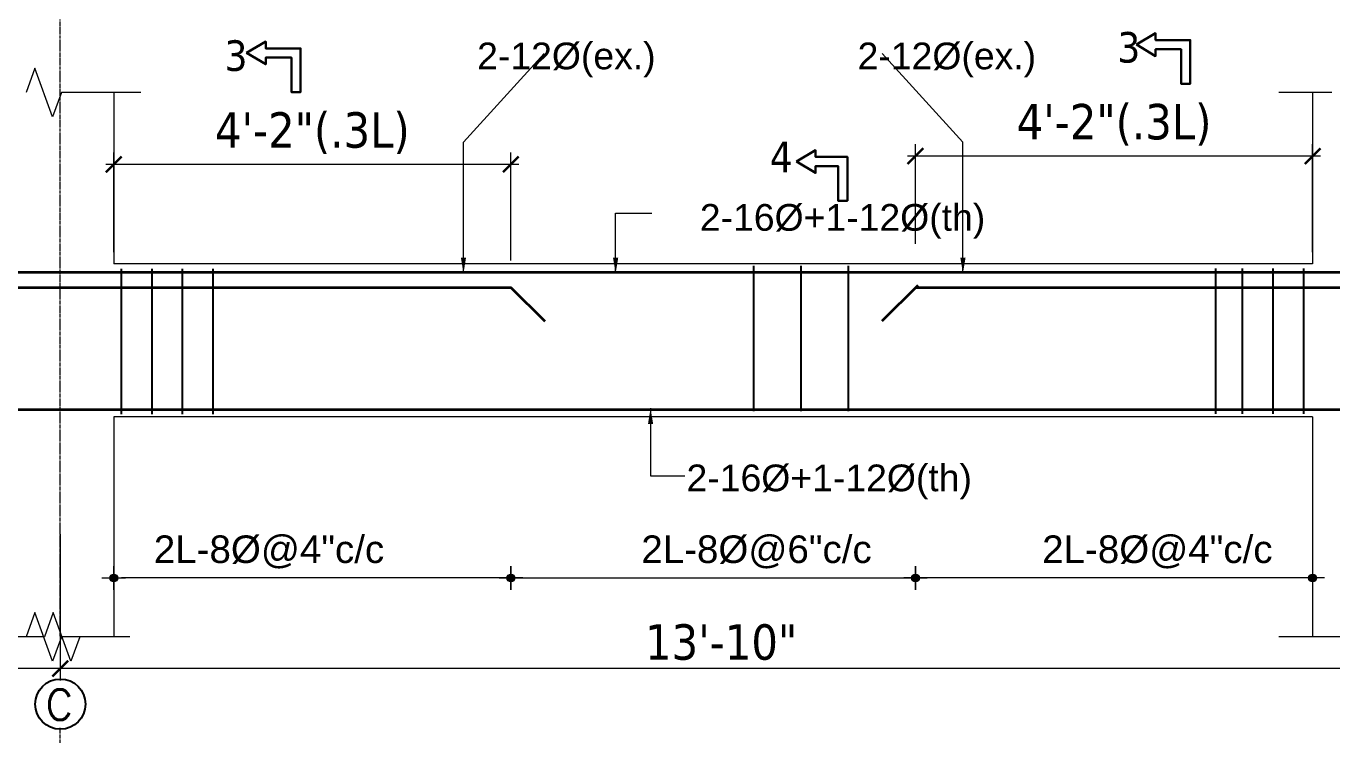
# Model space of a CAD drawing. Header units: inches. Extents: x 130993 to 274375, y -5108 to 103559.
# Drawn here: x 144708.4 to 145040, y 50923.4 to 51103.5 of the extents above; entities that cross this region are included whole.
import ezdxf

# ---------------------------------------------------------------- set-up
doc = ezdxf.new("R2010")
doc.units = ezdxf.units.IN
doc.header["$MEASUREMENT"] = 0
doc.header["$PDMODE"] = 2
doc.header["$PDSIZE"] = -3
doc.linetypes.add('CENTER2', pattern=[1.125, 0.75, -0.125, 0.125, -0.125])
for name, color, linetype, lineweight in [('Cen line', 5, 'CENTER2', 9), ('DIM', 5, 'Continuous', 9), ('DIMENSION', 142, 'Continuous', 20), ('HATCH', 9, 'Continuous', 9), ('LINE', 1, 'Continuous', 15), ('PLAN Stairs', 156, 'Continuous', 25), ('REN-1', 7, 'Continuous', 35), ('TEXT', 181, 'Continuous', 13), ('wall', 1, 'Continuous', 30)]:
    doc.layers.add(name, color=color, linetype=linetype, lineweight=lineweight)
doc.layers.add('STIRRUPS', color=7, linetype='Continuous')
doc.layers.add('T-TEXT', color=1, linetype='Continuous')
doc.styles.add('Arial', font='arial.ttf', dxfattribs={"width": 0.8, "height": 200})
doc.styles.add('ramon', font='arial.ttf', dxfattribs={"height": 7})
doc.styles.get("Standard").update_dxf_attribs({"font": 'txt.shx', "height": 6})
doc.styles.add('TAHOMA', font='tahoma.ttf', dxfattribs={"height": 9})
doc.dimstyles.new('1-4', dxfattribs={"dimscale": 0, "dimtxt": 8, "dimasz": 4, "dimexe": 3, "dimexo": 3, "dimgap": 2, "dimtad": 1, "dimdec": 0, "dimlfac": 0.5, "dimzin": 3, "dimdsep": 46, "dimlunit": 4, "dimtxsty": 'TAHOMA', "dimblk1": 'ARCHTICK', "dimblk2": 'ARCHTICK', "dimsah": 1, "dimcen": 0, "dimdle": 2, "dimclrd": 6, "dimclre": 6, "dimclrt": 7, "dimadec": 0, "dimazin": 0, "dimtfac": 0.333333, "dimtdec": 0, "dimtmove": 1, "dimatfit": 2, "dimfxl": 1, "dimtolj": 1, "dimtzin": 0, "dimlwd": -1, "dimlwe": -1, "dimarcsym": 0})
doc.dimstyles.new('s4', dxfattribs={"dimtxt": 6, "dimasz": 2, "dimexe": 6, "dimexo": 18, "dimgap": 1.9375, "dimtad": 1, "dimdec": 0, "dimlfac": 0.5, "dimzin": 3, "dimdsep": 46, "dimlunit": 4, "dimtxsty": 'ramon', "dimblk": 'dot 2', "dimcen": 0.09375, "dimse1": 1, "dimse2": 1, "dimclrd": 1, "dimclre": 1, "dimclrt": 256, "dimadec": 0, "dimazin": 0, "dimtfac": 0.75, "dimtdec": 0, "dimtix": 1, "dimtmove": 1, "dimatfit": 3, "dimldrblk": 'DOT', "dimfxl": 1, "dimtolj": 1, "dimtzin": 0, "dimlwd": 9, "dimlwe": 9, "dimarcsym": 0})

# ---------------------------------------------------------------- blocks, each defined once
blk = doc.blocks.new('_ArchTick')
at = {"color": 0, "linetype": 'ByBlock', "const_width": 0.15}
blk.add_lwpolyline([(-0.5, -0.5), (0.5, 0.5)], dxfattribs=at)
blk = doc.blocks.new('*D2691')
at = {"layer": 'Defpoints', "color": 0}
for p in [(144371.52, 50977.42), (144717.11, 50977.42), (144371.52, 50940.23)]:
    blk.add_point(p, dxfattribs=at)
at = {"layer": 'DIMENSION', "color": 6}
for p, q in [((144371.52, 50974.42), (144371.52, 50937.23)), ((144717.11, 50974.42), (144717.11, 50937.23)), ((144719.11, 50940.23), (144369.52, 50940.23))]:
    blk.add_line(p, q, dxfattribs=at)
at = {"layer": 'DIMENSION', "color": 6, "xscale": 4, "yscale": 4, "zscale": 4, "rotation": 180}
blk.add_blockref('_ArchTick', (144371.52, 50940.23), dxfattribs=at)
at = {"layer": 'DIMENSION', "color": 6, "xscale": 4, "yscale": 4, "zscale": 4}
blk.add_blockref('_ArchTick', (144717.11, 50940.23), dxfattribs=at)
at = {"layer": 'DIMENSION', "color": 7, "insert": (144544.31, 50946.84), "char_height": 9, "attachment_point": 5, "style": 'TAHOMA'}
blk.add_mtext('\\A1;14\'-5"', dxfattribs=at)
blk = doc.blocks.new('*D2703')
at = {"layer": 'Defpoints', "color": 0}
for p in [(144730.69, 51068.33), (144730.69, 51043.04), (144831.53, 51040.93)]:
    blk.add_point(p, dxfattribs=at)
at = {"layer": 'DIM', "color": 6}
for p, q in [((144730.69, 51046.04), (144730.69, 51071.33)), ((144831.53, 51043.93), (144831.53, 51071.33)), ((144833.53, 51068.33), (144728.69, 51068.33))]:
    blk.add_line(p, q, dxfattribs=at)
at = {"layer": 'DIM', "color": 6, "xscale": 4, "yscale": 4, "zscale": 4, "rotation": 180}
blk.add_blockref('_ArchTick', (144730.69, 51068.33), dxfattribs=at)
at = {"layer": 'DIM', "color": 6, "xscale": 4, "yscale": 4, "zscale": 4}
blk.add_blockref('_ArchTick', (144831.53, 51068.33), dxfattribs=at)
at = {"layer": 'DIM', "color": 7, "insert": (144781.11, 51076.28), "char_height": 9, "attachment_point": 5, "style": 'TAHOMA'}
blk.add_mtext('\\A1;4\'-2"(.3L)', dxfattribs=at)
blk = doc.blocks.new('*D2704')
at = {"layer": 'Defpoints', "color": 0}
for p in [(144934.28, 51070.44), (144934.28, 51045.14), (145035.12, 51043.04)]:
    blk.add_point(p, dxfattribs=at)
at = {"layer": 'DIM', "color": 6}
for p, q in [((144934.28, 51048.14), (144934.28, 51073.44)), ((145035.12, 51046.04), (145035.12, 51073.44)), ((145037.12, 51070.44), (144932.28, 51070.44))]:
    blk.add_line(p, q, dxfattribs=at)
at = {"layer": 'DIM', "color": 6, "xscale": 4, "yscale": 4, "zscale": 4, "rotation": 180}
blk.add_blockref('_ArchTick', (144934.28, 51070.44), dxfattribs=at)
at = {"layer": 'DIM', "color": 6, "xscale": 4, "yscale": 4, "zscale": 4}
blk.add_blockref('_ArchTick', (145035.12, 51070.44), dxfattribs=at)
at = {"layer": 'DIM', "color": 7, "insert": (144984.7, 51078.39), "char_height": 9, "attachment_point": 5, "style": 'TAHOMA'}
blk.add_mtext('\\A1;4\'-2"(.3L)', dxfattribs=at)
blk = doc.blocks.new('dot1')
at = {"layer": 'HATCH'}
h = blk.add_hatch(color=256, dxfattribs=at)
edge = h.paths.add_edge_path()
edge.add_arc((0, 0), 1, 0, 360)
for p, q in [((3, 0), (-3, 0)), ((0, 3), (0, -3))]:
    blk.add_line(p, q, dxfattribs=at)
blk.add_circle((0, 0), 1, dxfattribs=at)
blk = doc.blocks.new('dot 2')
at = {"layer": 'HATCH', "xscale": 0.5, "yscale": 0.5, "zscale": 0.5}
blk.add_blockref('dot1', (0, 0), dxfattribs=at)
blk = doc.blocks.new('*D2705')
at = {"layer": 'Defpoints', "color": 0}
for p in [(144934.28, 51040.93), (145035.12, 51004.24), (144934.28, 50963.27)]:
    blk.add_point(p, dxfattribs=at)
at = {"layer": 'PLAN Stairs', "color": 1, "lineweight": 9}
blk.add_line((145033.12, 50963.27), (144936.28, 50963.27), dxfattribs=at)
at = {"layer": 'PLAN Stairs', "color": 1, "lineweight": 9, "xscale": 2, "yscale": 2, "zscale": 2, "rotation": 180}
blk.add_blockref('dot 2', (144934.28, 50963.27), dxfattribs=at)
at = {"layer": 'PLAN Stairs', "color": 1, "lineweight": 9, "xscale": 2, "yscale": 2, "zscale": 2}
blk.add_blockref('dot 2', (145035.12, 50963.27), dxfattribs=at)
at = {"layer": 'PLAN Stairs', "insert": (144995.7, 50969.87), "char_height": 7, "attachment_point": 5, "style": 'ramon'}
blk.add_mtext('\\A1;2L-8%%C@4"c/c', dxfattribs=at)
blk = doc.blocks.new('_Dot')
at = {"color": 0, "linetype": 'ByBlock', "lineweight": -2}
blk.add_line((-0.5, 0), (-1, 0), dxfattribs=at)
at = {"color": 0, "linetype": 'ByBlock', "const_width": 0.5}
blk.add_lwpolyline([(-0.25, 0, 1), (0.25, 0, 1)], format="xyb", close=True, dxfattribs=at)
blk = doc.blocks.new('*D2706')
at = {"layer": 'Defpoints', "color": 0}
for p in [(144831.53, 51040.93), (144934.28, 51040.93), (144934.28, 50963.27)]:
    blk.add_point(p, dxfattribs=at)
at = {"layer": 'PLAN Stairs', "color": 1, "lineweight": 9}
blk.add_line((144833.53, 50963.27), (144932.28, 50963.27), dxfattribs=at)
at = {"layer": 'PLAN Stairs', "color": 1, "lineweight": 9, "xscale": 2, "yscale": 2, "zscale": 2, "rotation": 180}
blk.add_blockref('dot 2', (144831.53, 50963.27), dxfattribs=at)
at = {"layer": 'PLAN Stairs', "color": 1, "lineweight": 9, "xscale": 2, "yscale": 2, "zscale": 2}
blk.add_blockref('dot 2', (144934.28, 50963.27), dxfattribs=at)
at = {"layer": 'PLAN Stairs', "insert": (144893.91, 50969.87), "char_height": 7, "attachment_point": 5, "style": 'ramon'}
blk.add_mtext('\\A1;2L-8%%C@6"c/c', dxfattribs=at)
blk = doc.blocks.new('*D2707')
at = {"layer": 'Defpoints', "color": 0}
for p in [(144730.69, 51043.04), (144831.53, 51040.93), (144730.69, 50963.27)]:
    blk.add_point(p, dxfattribs=at)
at = {"layer": 'PLAN Stairs', "color": 1, "lineweight": 9}
blk.add_line((144829.53, 50963.27), (144732.69, 50963.27), dxfattribs=at)
at = {"layer": 'PLAN Stairs', "color": 1, "lineweight": 9, "xscale": 2, "yscale": 2, "zscale": 2, "rotation": 180}
blk.add_blockref('dot 2', (144730.69, 50963.27), dxfattribs=at)
at = {"layer": 'PLAN Stairs', "color": 1, "lineweight": 9, "xscale": 2, "yscale": 2, "zscale": 2}
blk.add_blockref('dot 2', (144831.53, 50963.27), dxfattribs=at)
at = {"layer": 'PLAN Stairs', "insert": (144770.11, 50969.87), "char_height": 7, "attachment_point": 5, "style": 'ramon'}
blk.add_mtext('\\A1;2L-8%%C@4"c/c', dxfattribs=at)
blk = doc.blocks.new('*D2708')
at = {"layer": 'Defpoints', "color": 0}
for p in [(145048.7, 51020.26), (144717.11, 50974.33), (144717.11, 50940.23)]:
    blk.add_point(p, dxfattribs=at)
at = {"layer": 'DIMENSION', "color": 6}
for p, q in [((145048.7, 51017.26), (145048.7, 50937.23)), ((144717.11, 50971.33), (144717.11, 50937.23)), ((145050.7, 50940.23), (144715.11, 50940.23))]:
    blk.add_line(p, q, dxfattribs=at)
at = {"layer": 'DIMENSION', "color": 6, "xscale": 4, "yscale": 4, "zscale": 4, "rotation": 180}
blk.add_blockref('_ArchTick', (144717.11, 50940.23), dxfattribs=at)
at = {"layer": 'DIMENSION', "color": 6, "xscale": 4, "yscale": 4, "zscale": 4}
blk.add_blockref('_ArchTick', (145048.7, 50940.23), dxfattribs=at)
at = {"layer": 'DIMENSION', "color": 7, "insert": (144884.91, 50946.92), "char_height": 9, "attachment_point": 5, "style": 'TAHOMA'}
blk.add_mtext('\\A1;13\'-10"', dxfattribs=at)

msp = doc.modelspace()

# ---------------------------------------------------------------- linework, layer by layer
at = {"layer": 'Cen line'}
for p, q in [((144717.11, 50948.5), (144717.11, 51105.18)), ((144717.11, 50768.5), (144717.11, 50925.18))]:
    msp.add_line(p, q, dxfattribs=at)
at = {"layer": 'HATCH'}
for p, q in [((144710.67, 51092.78), (144708.43, 51086.61)), ((144710.67, 51092.78), (144708.43, 51086.61)), ((144715.16, 51080.44), (144710.67, 51092.78)), ((144715.16, 51080.44), (144710.67, 51092.78)), ((144717.41, 51086.61), (144715.16, 51080.44)), ((144717.41, 51086.61), (144715.16, 51080.44)), ((144710.67, 50954.47), (144708.43, 50948.3)), ((144715.16, 50942.13), (144710.67, 50954.47)), ((144715.3, 50954.47), (144713.06, 50948.3)), ((144719.79, 50942.13), (144715.3, 50954.47)), ((144717.41, 50948.3), (144715.16, 50942.13)), ((144722.04, 50948.3), (144719.79, 50942.13))]:
    msp.add_line(p, q, dxfattribs=at)
at = {"layer": 'HATCH', "linetype": 'Continuous'}
for points in [[(144734.77, 51086.61), (144717.41, 51086.61)], [(144737.59, 51086.61), (144717.41, 51086.61)], [(145040.02, 51086.61), (145026.53, 51086.61)], [(145040.02, 51086.61), (145026.53, 51086.61)], [(144713.06, 50948.3), (144699.56, 50948.3)], [(144734.77, 50948.3), (144717.41, 50948.3)], [(144733.58, 50948.3), (144722.04, 50948.3)], [(145040.02, 50948.3), (145026.53, 50948.3)], [(145044.65, 50948.3), (145031.16, 50948.3)]]:
    msp.add_lwpolyline(points, dxfattribs=at)
at = {"layer": 'LINE'}
for p, q in [((144730.69, 51086.61), (144730.69, 51043.04)), ((144730.69, 51086.61), (144730.69, 51043.04)), ((144730.69, 51086.61), (144730.69, 51043.04)), ((144730.69, 51086.61), (144730.69, 51043.04)), ((145035.12, 51086.61), (145035.12, 51043.04)), ((145035.12, 51086.61), (145035.12, 51043.04)), ((144730.69, 51043.04), (144730.69, 51043.04)), ((145035.12, 51043.04), (144730.69, 51043.04)), ((144730.69, 51004.24), (144730.69, 50948.3)), ((144730.69, 51004.24), (144730.69, 50948.3)), ((145035.12, 51004.24), (144730.69, 51004.24)), ((144730.69, 51004.24), (144730.69, 50948.3)), ((144730.69, 51003.99), (144730.69, 50948.3)), ((144730.69, 51003.99), (144730.69, 51003.99)), ((145035.12, 51004.24), (145035.12, 50948.3)), ((145035.12, 51004.24), (145035.12, 50948.3))]:
    msp.add_line(p, q, dxfattribs=at)
at = {"layer": 'REN-1'}
for p, q in [((144360.92, 51040.93), (145048.7, 51040.93)), ((144598.69, 51037.05), (144831.53, 51037.05)), ((144840.21, 51028.46), (144831.53, 51037.05)), ((144925.81, 51028.58), (144934.92, 51037.69)), ((144934.28, 51037.05), (145048.7, 51037.05)), ((145048.7, 51006.01), (144363.19, 51006.02))]:
    msp.add_line(p, q, dxfattribs=at)
at = {"layer": 'STIRRUPS'}
for p, q in [((144893.14, 51042.54), (144893.14, 51005.67)), ((144905.14, 51042.54), (144905.14, 51005.67)), ((144917.14, 51042.54), (144917.14, 51005.67)), ((145010.48, 51041.86), (145010.48, 51004.99)), ((145017.27, 51041.86), (145017.27, 51004.99)), ((145025.03, 51041.86), (145025.03, 51004.99)), ((145032.79, 51041.86), (145032.79, 51004.99)), ((144732.57, 51041.78), (144732.57, 51004.92)), ((144740.33, 51041.78), (144740.33, 51004.92)), ((144748.09, 51041.78), (144748.09, 51004.92)), ((144755.85, 51041.78), (144755.85, 51004.92))]:
    msp.add_line(p, q, dxfattribs=at)
at = {"layer": 'T-TEXT', "ltscale": 0.5}
msp.add_circle((144717.11, 50931.22), 6.38, dxfattribs=at)
msp.add_circle((144717.11, 50931.22), 6.38, dxfattribs=at)
msp.add_circle((144717.11, 50931.22), 6.38, dxfattribs=at)
msp.add_circle((144717.11, 50931.22), 6.38, dxfattribs=at)
at = {"layer": 'wall'}
for points in [[(144990.36, 51098.76), (144995.23, 51101.66), (144995.23, 51099.93), (145004.07, 51099.93), (145004.07, 51088.82), (145001.74, 51088.82), (145001.74, 51097.6), (144995.23, 51097.6), (144995.23, 51095.87)], [(144764.43, 51096.66), (144769.29, 51099.55), (144769.29, 51097.82), (144778.14, 51097.82), (144778.14, 51086.71), (144775.81, 51086.71), (144775.81, 51095.49), (144769.29, 51095.49), (144769.29, 51093.77)], [(144904.05, 51069.06), (144908.91, 51071.95), (144908.91, 51070.23), (144916.97, 51070.23), (144916.97, 51059.12), (144914.64, 51059.12), (144914.64, 51067.9), (144908.91, 51067.9), (144908.91, 51066.17)]]:
    msp.add_lwpolyline(points, close=True, dxfattribs=at)

# ---------------------------------------------------------------- texts
at = {"layer": 'DIMENSION', "style": 'TAHOMA'}
for s, p in [('3', (144985.54, 51094.21)), ('3', (144758.81, 51092.1)), ('4', (144897.27, 51066.33))]:
    msp.add_text(s, height=7.76, dxfattribs=at).set_placement(p)
at = {"layer": 'T-TEXT', "ltscale": 0.5, "insert": (144716.86, 50934.96), "char_height": 7.76, "width": 8.73, "attachment_point": 2}
msp.add_mtext('{\\C1;C}', dxfattribs=at)
at = {"layer": 'TEXT', "style": 'Arial'}
for s, p in [('2-12%%C(ex.)', (144822.96, 51092.5)), ('2-12%%C(ex.)', (144919.58, 51092.5)), ('2-16%%C+1-12%%C(th)', (144879.51, 51051.48)), ('2-16%%C+1-12%%C(th)', (144876.13, 50985.3))]:
    msp.add_text(s, height=6.79, dxfattribs=at).set_placement(p)

# ---------------------------------------------------------------- dimensions: what is measured, and where the dimension line sits
at = {"layer": 'DIM'}
for base, p1, p2, picture, middle in [((144730.69, 51068.33), (144831.53, 51040.93), (144730.69, 51043.04), '*D2703', (144781.11, 51068.33)), ((144934.28, 51070.44), (145035.12, 51043.04), (144934.28, 51045.14), '*D2704', (144984.7, 51070.44))]:
    dim = msp.add_linear_dim(base=base, p1=p1, p2=p2, angle=180, text='<>(.3L)', dimstyle='1-4', override={"dimscale": 1}, dxfattribs=at)
    dim.commit()
    dim.dimension.update_dxf_attribs({"geometry": picture, "text_midpoint": middle, "dimtype": 160})
at = {"layer": 'DIMENSION'}
for base, p1, p2, picture, middle in [((144717.11, 50940.23), (145048.7, 51020.26), (144717.11, 50974.33), '*D2708', (144884.91, 50940.23)), ((144371.52, 50940.23), (144717.11, 50977.42), (144371.52, 50977.42), '*D2691', (144544.31, 50940.23))]:
    dim = msp.add_linear_dim(base=base, p1=p1, p2=p2, angle=180, dimstyle='1-4', override={"dimscale": 1}, dxfattribs=at)
    dim.commit()
    dim.dimension.update_dxf_attribs({"geometry": picture, "text_midpoint": middle, "dimtype": 160})
at = {"layer": 'PLAN Stairs'}
for base, p1, p2, text, picture, middle in [((144730.69, 50963.27), (144831.53, 51040.93), (144730.69, 51043.04), '2L-8%%C@4"c/c', '*D2707', (144770.11, 50963.27)), ((144934.28, 50963.27), (144831.53, 51040.93), (144934.28, 51040.93), '2L-8%%C@6"c/c', '*D2706', (144893.91, 50963.27)), ((144934.28, 50963.27), (145035.12, 51004.24), (144934.28, 51040.93), '2L-8%%C@4"c/c', '*D2705', (144995.7, 50963.27))]:
    dim = msp.add_linear_dim(base=base, p1=p1, p2=p2, angle=180, text=text, dimstyle='s4', dxfattribs=at)
    dim.commit()
    dim.dimension.update_dxf_attribs({"geometry": picture, "text_midpoint": middle, "dimtype": 160})

# ---------------------------------------------------------------- leaders
at = {"layer": 'DIM'}
for points in [[(144819.49, 51040.64), (144819.49, 51073.95), (144840, 51096.52)], [(144946.33, 51040.64), (144946.33, 51073.95), (144925.82, 51096.52)], [(144858.13, 51040.61), (144858.13, 51055.97), (144867.3, 51055.97)], [(144867, 51006.38), (144867, 50989.21), (144875.7, 50989.21)]]:
    msp.add_leader(points, dimstyle='1-4', override={"dimscale": 1, "dimtad": 0, "dimfxl": 3}, dxfattribs=at)

doc.saveas('drawing.dxf')
